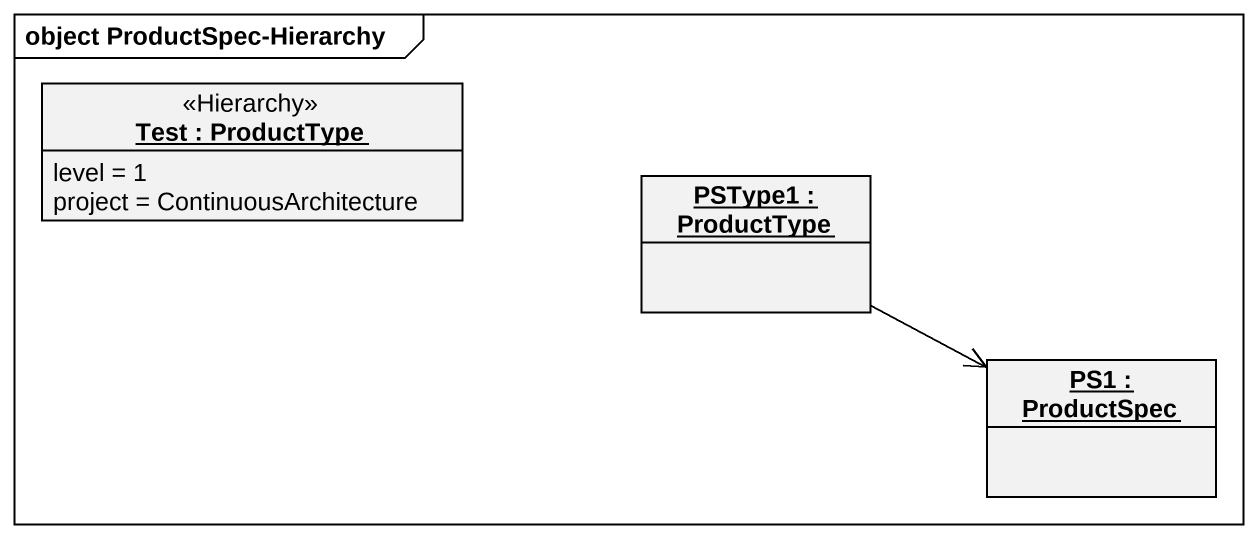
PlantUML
@startuml
mainframe object ProductSpec-Hierarchy
hide circle
hide empty members
object "Test : ProductType" as Test <<Hierarchy>> {
  level = 1
  project = ContinuousArchitecture
}
object "PSType1 : ProductType" as PSType1
object "PS1 : ProductSpec" as PS1
PSType1 -right-> PS1
@enduml
